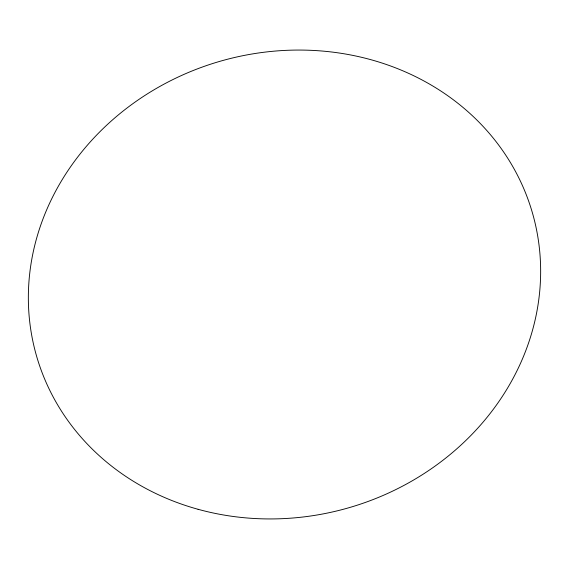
<?xml version="1.0" encoding="UTF-8"?>
<svg xmlns="http://www.w3.org/2000/svg" width="569" height="569" viewBox="0 0 569 569"><rect width="100%" height="100%" fill="white"/><g stroke="black" fill="none" stroke-linecap="round" stroke-linejoin="round"><path stroke-width="0.85" d="M198.097 509.298A258.056 232.33 -16.2 0 0 536.531 229.72A258.056 232.33 -16.2 0 0 118.871 114.483A258.056 232.33 -16.2 0 0 198.097 509.298"/></g></svg>
